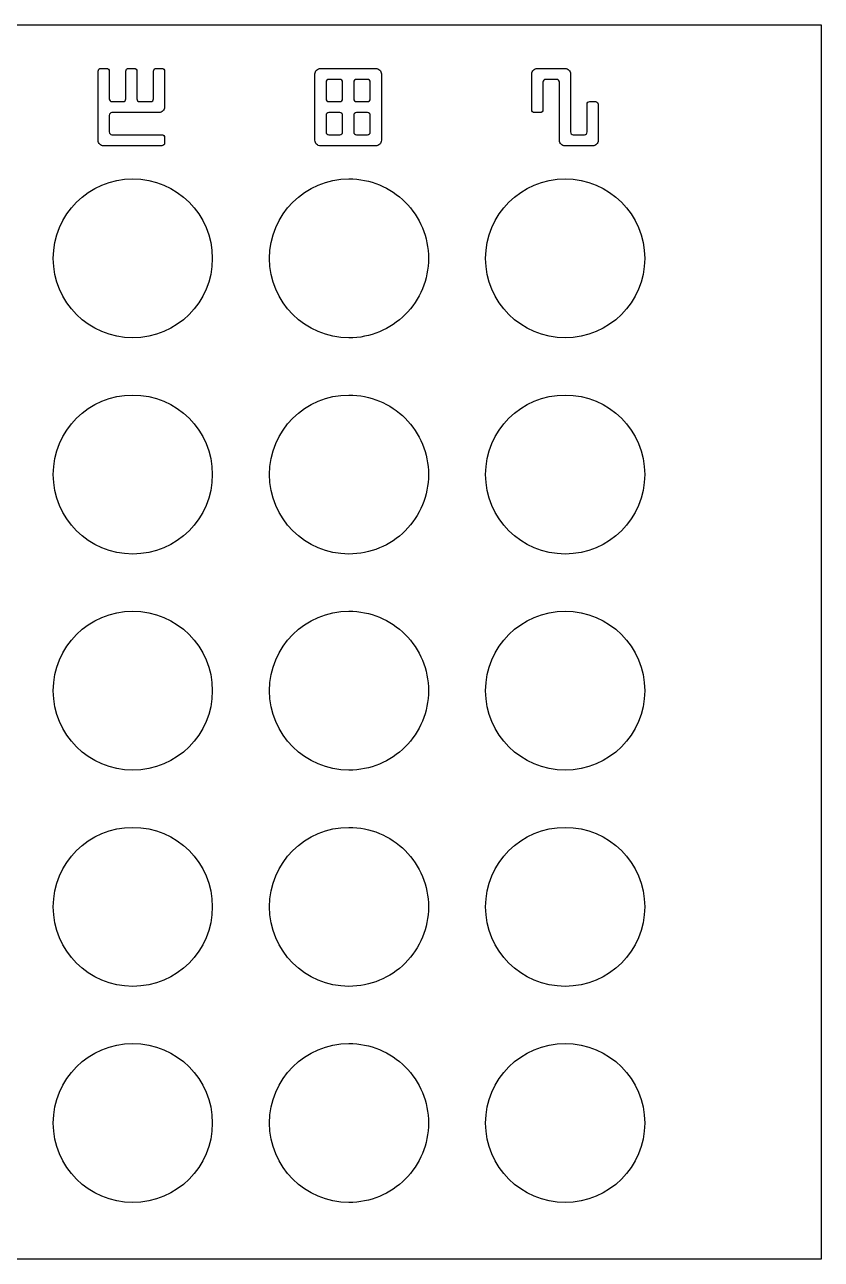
# Model space of a CAD drawing. Extents: x 0.5 to 5.5, y 0.56 to 4.44.
# Drawn here: x 3 to 5.499, y 0.563 to 4.437 of the extents above; entities that cross this region are included whole.
import ezdxf

# ---------------------------------------------------------------- set-up
doc = ezdxf.new("R2010")
doc.units = 0
doc.layers.add('Layer_1', color=7, linetype='CONTINUOUS')

msp = doc.modelspace()

# ---------------------------------------------------------------- linework, layer by layer
at = {"layer": 'Layer_1', "color": 7}
for p, q in [((0.500506, 4.436994), (5.499494, 4.436994)), ((5.499494, 4.436994), (5.499494, 0.563006)), ((3.588665, 3.703784), (3.588665, 3.703784)), ((4.266998, 3.703784), (4.266998, 3.703784)), ((4.945331, 3.703784), (4.945331, 3.703784)), ((3.588665, 3.025503), (3.588665, 3.025503)), ((4.266998, 3.025503), (4.266998, 3.025503)), ((4.945331, 3.025503), (4.945331, 3.025503)), ((3.588665, 2.347222), (3.588665, 2.347222)), ((4.266998, 2.347222), (4.266998, 2.347222)), ((4.945331, 2.347222), (4.945331, 2.347222)), ((3.588665, 1.668941), (3.588665, 1.668941)), ((4.266998, 1.668941), (4.266998, 1.668941)), ((4.945331, 1.668941), (4.945331, 1.668941)), ((3.588665, 0.99066), (3.588665, 0.99066)), ((4.266998, 0.99066), (4.266998, 0.99066)), ((4.945331, 0.99066), (4.945331, 0.99066)), ((5.499494, 0.563006), (0.500506, 0.563006))]:
    msp.add_line(p, q, dxfattribs=at)
at = {"layer": 'Layer_1', "color": 3}
for p, q in [((3.2305, 4.074305), (3.2305, 4.291319)), ((3.239181, 4.3), (3.256542, 4.3)), ((3.265222, 4.291319), (3.265222, 4.204514)), ((3.317306, 4.204514), (3.317306, 4.291319)), ((3.325987, 4.3), (3.343348, 4.3)), ((3.352028, 4.291319), (3.352028, 4.204514)), ((3.404111, 4.204514), (3.404111, 4.291319)), ((3.412792, 4.3), (3.430153, 4.3)), ((3.438833, 4.291319), (3.438833, 4.178472)), ((3.910806, 4.074305), (3.910806, 4.282639)), ((3.928167, 4.3), (4.101778, 4.3)), ((3.988931, 4.265278), (3.954209, 4.265278)), ((4.075737, 4.265278), (4.041015, 4.265278)), ((4.119139, 4.282639), (4.119139, 4.074305)), ((4.591111, 4.169792), (4.591111, 4.282639)), ((4.608472, 4.3), (4.695278, 4.3)), ((4.669236, 4.265278), (4.634514, 4.265278)), ((4.712639, 4.282639), (4.712639, 4.100347)), ((3.945528, 4.256597), (3.945528, 4.204514)), ((3.997612, 4.204514), (3.997612, 4.256597)), ((4.032334, 4.256597), (4.032334, 4.204514)), ((4.084417, 4.204514), (4.084417, 4.256597)), ((4.625833, 4.256597), (4.625833, 4.169792)), ((4.677917, 4.074305), (4.677917, 4.256597)), ((3.273903, 4.195833), (3.308625, 4.195833)), ((3.360709, 4.195833), (3.395431, 4.195833)), ((3.954209, 4.195833), (3.988931, 4.195833)), ((4.041015, 4.195833), (4.075737, 4.195833)), ((4.764722, 4.100347), (4.764722, 4.187153)), ((4.773403, 4.195833), (4.790764, 4.195833)), ((4.799445, 4.187153), (4.799445, 4.074305)), ((3.265222, 4.15243), (3.265222, 4.100347)), ((3.421472, 4.161111), (3.273903, 4.161111)), ((3.945528, 4.15243), (3.945528, 4.100347)), ((3.988931, 4.161111), (3.954209, 4.161111)), ((3.997612, 4.100347), (3.997612, 4.15243)), ((4.032334, 4.15243), (4.032334, 4.100347)), ((4.075737, 4.161111), (4.041015, 4.161111)), ((4.084417, 4.100347), (4.084417, 4.15243)), ((4.617153, 4.161111), (4.599792, 4.161111)), ((3.273903, 4.091667), (3.430153, 4.091667)), ((3.438833, 4.082986), (3.438833, 4.065625)), ((3.954209, 4.091667), (3.988931, 4.091667)), ((4.041015, 4.091667), (4.075737, 4.091667)), ((4.72132, 4.091667), (4.756042, 4.091667)), ((3.430153, 4.056944), (3.247861, 4.056944)), ((4.101778, 4.056944), (3.928167, 4.056944)), ((4.782083, 4.056944), (4.695278, 4.056944))]:
    msp.add_line(p, q, dxfattribs=at)
for points in [[(3.2305, 4.291319), (3.2305, 4.293851), (3.231359, 4.295931), (3.233078, 4.297559)], [(3.233078, 4.297559), (3.234795, 4.299186), (3.23683, 4.3), (3.239181, 4.3)], [(3.256542, 4.3), (3.258893, 4.3), (3.260928, 4.299141), (3.262646, 4.297423)], [(3.262646, 4.297423), (3.264364, 4.295705), (3.265222, 4.29367), (3.265222, 4.291319)], [(3.317306, 4.291319), (3.317306, 4.293851), (3.318165, 4.295931), (3.319883, 4.297559)], [(3.319883, 4.297559), (3.321601, 4.299186), (3.323635, 4.3), (3.325987, 4.3)], [(3.343348, 4.3), (3.345699, 4.3), (3.347733, 4.299141), (3.349451, 4.297423)], [(3.349451, 4.297423), (3.351169, 4.295705), (3.352028, 4.29367), (3.352028, 4.291319)], [(3.404111, 4.291319), (3.404111, 4.293851), (3.40497, 4.295931), (3.406689, 4.297559)], [(3.406689, 4.297559), (3.408406, 4.299186), (3.410441, 4.3), (3.412792, 4.3)], [(3.430153, 4.3), (3.432504, 4.3), (3.434539, 4.299141), (3.436257, 4.297423)], [(3.436257, 4.297423), (3.437975, 4.295705), (3.438833, 4.29367), (3.438833, 4.291319)], [(3.910806, 4.282639), (3.910806, 4.28499), (3.911258, 4.287205), (3.912163, 4.289285)], [(3.912163, 4.289285), (3.913157, 4.291365), (3.914423, 4.293173), (3.91596, 4.29471)], [(3.91596, 4.29471), (3.917588, 4.296338), (3.919441, 4.297604), (3.921521, 4.298508)], [(3.921521, 4.298508), (3.923601, 4.299503), (3.925816, 4.3), (3.928167, 4.3)], [(3.948106, 4.262836), (3.946387, 4.261209), (3.945528, 4.259129), (3.945528, 4.256597)], [(3.954209, 4.265278), (3.951858, 4.265278), (3.949823, 4.264464), (3.948106, 4.262836)], [(3.995035, 4.262701), (3.993317, 4.264419), (3.991282, 4.265278), (3.988931, 4.265278)], [(3.997612, 4.256597), (3.997612, 4.258948), (3.996753, 4.260983), (3.995035, 4.262701)], [(4.034911, 4.262836), (4.033193, 4.261209), (4.032334, 4.259129), (4.032334, 4.256597)], [(4.041015, 4.265278), (4.038663, 4.265278), (4.036629, 4.264464), (4.034911, 4.262836)], [(4.08184, 4.262701), (4.080122, 4.264419), (4.078088, 4.265278), (4.075737, 4.265278)], [(4.084417, 4.256597), (4.084417, 4.258948), (4.083558, 4.260983), (4.08184, 4.262701)], [(4.101778, 4.3), (4.104129, 4.3), (4.106345, 4.299503), (4.108424, 4.298508)], [(4.108424, 4.298508), (4.110504, 4.297604), (4.112313, 4.296338), (4.11385, 4.29471)], [(4.11385, 4.29471), (4.115477, 4.293173), (4.116743, 4.291365), (4.117647, 4.289285)], [(4.117647, 4.289285), (4.118642, 4.287205), (4.119139, 4.28499), (4.119139, 4.282639)], [(4.591111, 4.282639), (4.591111, 4.28499), (4.591564, 4.287205), (4.592468, 4.289285)], [(4.592468, 4.289285), (4.593462, 4.291365), (4.594728, 4.293173), (4.596265, 4.29471)], [(4.596265, 4.29471), (4.597893, 4.296338), (4.599747, 4.297604), (4.601826, 4.298508)], [(4.601826, 4.298508), (4.603906, 4.299503), (4.606122, 4.3), (4.608472, 4.3)], [(4.628411, 4.262836), (4.626693, 4.261209), (4.625833, 4.259129), (4.625833, 4.256597)], [(4.634514, 4.265278), (4.632163, 4.265278), (4.630129, 4.264464), (4.628411, 4.262836)], [(4.67534, 4.262701), (4.673622, 4.264419), (4.671587, 4.265278), (4.669236, 4.265278)], [(4.677917, 4.256597), (4.677917, 4.258948), (4.677058, 4.260983), (4.67534, 4.262701)], [(4.695278, 4.3), (4.697629, 4.3), (4.699844, 4.299503), (4.701924, 4.298508)], [(4.701924, 4.298508), (4.704004, 4.297604), (4.705812, 4.296338), (4.70735, 4.29471)], [(4.70735, 4.29471), (4.708977, 4.293173), (4.710243, 4.291365), (4.711147, 4.289285)], [(4.711147, 4.289285), (4.712142, 4.287205), (4.712639, 4.28499), (4.712639, 4.282639)], [(3.265222, 4.204514), (3.265222, 4.201982), (3.266036, 4.199902), (3.267664, 4.198275)], [(3.267664, 4.198275), (3.269292, 4.196647), (3.271371, 4.195833), (3.273903, 4.195833)], [(3.308625, 4.195833), (3.311157, 4.195833), (3.313237, 4.196692), (3.314865, 4.19841)], [(3.314865, 4.19841), (3.316492, 4.200128), (3.317306, 4.202163), (3.317306, 4.204514)], [(3.352028, 4.204514), (3.352028, 4.201982), (3.352842, 4.199902), (3.35447, 4.198275)], [(3.35447, 4.198275), (3.356097, 4.196647), (3.358177, 4.195833), (3.360709, 4.195833)], [(3.395431, 4.195833), (3.397963, 4.195833), (3.400043, 4.196692), (3.40167, 4.19841)], [(3.40167, 4.19841), (3.403298, 4.200128), (3.404111, 4.202163), (3.404111, 4.204514)], [(3.945528, 4.204514), (3.945528, 4.201982), (3.946342, 4.199902), (3.94797, 4.198275)], [(3.94797, 4.198275), (3.949597, 4.196647), (3.951677, 4.195833), (3.954209, 4.195833)], [(3.988931, 4.195833), (3.991463, 4.195833), (3.993543, 4.196692), (3.99517, 4.19841)], [(3.99517, 4.19841), (3.996798, 4.200128), (3.997612, 4.202163), (3.997612, 4.204514)], [(4.032334, 4.204514), (4.032334, 4.201982), (4.033148, 4.199902), (4.034775, 4.198275)], [(4.034775, 4.198275), (4.036403, 4.196647), (4.038483, 4.195833), (4.041015, 4.195833)], [(4.075737, 4.195833), (4.078268, 4.195833), (4.080348, 4.196692), (4.081976, 4.19841)], [(4.081976, 4.19841), (4.083603, 4.200128), (4.084417, 4.202163), (4.084417, 4.204514)], [(4.764722, 4.187153), (4.764722, 4.189685), (4.765581, 4.191764), (4.7673, 4.193392)], [(4.7673, 4.193392), (4.769017, 4.195019), (4.771052, 4.195833), (4.773403, 4.195833)], [(4.790764, 4.195833), (4.793115, 4.195833), (4.79515, 4.194974), (4.796868, 4.193256)], [(4.796868, 4.193256), (4.798586, 4.191538), (4.799445, 4.189504), (4.799445, 4.187153)], [(3.2678, 4.15867), (3.266081, 4.157042), (3.265222, 4.154962), (3.265222, 4.15243)], [(3.273903, 4.161111), (3.271552, 4.161111), (3.269518, 4.160297), (3.2678, 4.15867)], [(3.428119, 4.162467), (3.426039, 4.161563), (3.423823, 4.161111), (3.421472, 4.161111)], [(3.433544, 4.166265), (3.432007, 4.164728), (3.430198, 4.163462), (3.428119, 4.162467)], [(3.437342, 4.171826), (3.436438, 4.169746), (3.435172, 4.167893), (3.433544, 4.166265)], [(3.438833, 4.178472), (3.438833, 4.176121), (3.438336, 4.173906), (3.437342, 4.171826)], [(3.948106, 4.15867), (3.946387, 4.157042), (3.945528, 4.154962), (3.945528, 4.15243)], [(3.954209, 4.161111), (3.951858, 4.161111), (3.949823, 4.160297), (3.948106, 4.15867)], [(3.995035, 4.158534), (3.993317, 4.160252), (3.991282, 4.161111), (3.988931, 4.161111)], [(3.997612, 4.15243), (3.997612, 4.154781), (3.996753, 4.156816), (3.995035, 4.158534)], [(4.034911, 4.15867), (4.033193, 4.157042), (4.032334, 4.154962), (4.032334, 4.15243)], [(4.041015, 4.161111), (4.038663, 4.161111), (4.036629, 4.160297), (4.034911, 4.15867)], [(4.08184, 4.158534), (4.080122, 4.160252), (4.078088, 4.161111), (4.075737, 4.161111)], [(4.084417, 4.15243), (4.084417, 4.154781), (4.083558, 4.156816), (4.08184, 4.158534)], [(4.593553, 4.163552), (4.591925, 4.16518), (4.591111, 4.16726), (4.591111, 4.169792)], [(4.599792, 4.161111), (4.59726, 4.161111), (4.59518, 4.161925), (4.593553, 4.163552)], [(4.623392, 4.163688), (4.621765, 4.16197), (4.619685, 4.161111), (4.617153, 4.161111)], [(4.625833, 4.169792), (4.625833, 4.167441), (4.62502, 4.165406), (4.623392, 4.163688)], [(3.231857, 4.067388), (3.230952, 4.069558), (3.2305, 4.071864), (3.2305, 4.074305)], [(3.265222, 4.100347), (3.265222, 4.097815), (3.266036, 4.095736), (3.267664, 4.094108)], [(3.267664, 4.094108), (3.269292, 4.09248), (3.271371, 4.091667), (3.273903, 4.091667)], [(3.430153, 4.091667), (3.432504, 4.091667), (3.434539, 4.090808), (3.436257, 4.08909)], [(3.436257, 4.08909), (3.437975, 4.087371), (3.438833, 4.085337), (3.438833, 4.082986)], [(3.912163, 4.067388), (3.911258, 4.069558), (3.910806, 4.071864), (3.910806, 4.074305)], [(3.945528, 4.100347), (3.945528, 4.097815), (3.946342, 4.095736), (3.94797, 4.094108)], [(3.94797, 4.094108), (3.949597, 4.09248), (3.951677, 4.091667), (3.954209, 4.091667)], [(3.988931, 4.091667), (3.991463, 4.091667), (3.993543, 4.092526), (3.99517, 4.094244)], [(3.99517, 4.094244), (3.996798, 4.095962), (3.997612, 4.097996), (3.997612, 4.100347)], [(4.032334, 4.100347), (4.032334, 4.097815), (4.033148, 4.095736), (4.034775, 4.094108)], [(4.034775, 4.094108), (4.036403, 4.09248), (4.038483, 4.091667), (4.041015, 4.091667)], [(4.075737, 4.091667), (4.078268, 4.091667), (4.080348, 4.092526), (4.081976, 4.094244)], [(4.081976, 4.094244), (4.083603, 4.095962), (4.084417, 4.097996), (4.084417, 4.100347)], [(4.119139, 4.074305), (4.119139, 4.071954), (4.118642, 4.069739), (4.117647, 4.067659)], [(4.679273, 4.067388), (4.678369, 4.069558), (4.677917, 4.071864), (4.677917, 4.074305)], [(4.712639, 4.100347), (4.712639, 4.097815), (4.713453, 4.095736), (4.715081, 4.094108)], [(4.715081, 4.094108), (4.716708, 4.09248), (4.718788, 4.091667), (4.72132, 4.091667)], [(4.756042, 4.091667), (4.758574, 4.091667), (4.760654, 4.092526), (4.762281, 4.094244)], [(4.762281, 4.094244), (4.763909, 4.095962), (4.764722, 4.097996), (4.764722, 4.100347)], [(4.799445, 4.074305), (4.799445, 4.071954), (4.798948, 4.069739), (4.797953, 4.067659)], [(3.235519, 4.061963), (3.233982, 4.0635), (3.232761, 4.065308), (3.231857, 4.067388)], [(3.240944, 4.058301), (3.238864, 4.059205), (3.237056, 4.060426), (3.235519, 4.061963)], [(3.247861, 4.056944), (3.24542, 4.056944), (3.243114, 4.057396), (3.240944, 4.058301)], [(3.436392, 4.059521), (3.434765, 4.057803), (3.432685, 4.056944), (3.430153, 4.056944)], [(3.438833, 4.065625), (3.438833, 4.063274), (3.43802, 4.061239), (3.436392, 4.059521)], [(3.915824, 4.061963), (3.914287, 4.0635), (3.913067, 4.065308), (3.912163, 4.067388)], [(3.92125, 4.058301), (3.91917, 4.059205), (3.917362, 4.060426), (3.915824, 4.061963)], [(3.928167, 4.056944), (3.925726, 4.056944), (3.92342, 4.057396), (3.92125, 4.058301)], [(4.108424, 4.058301), (4.106345, 4.057396), (4.104129, 4.056944), (4.101778, 4.056944)], [(4.11385, 4.062098), (4.112313, 4.060561), (4.110504, 4.059295), (4.108424, 4.058301)], [(4.117647, 4.067659), (4.116743, 4.06558), (4.115477, 4.063726), (4.11385, 4.062098)], [(4.682935, 4.061963), (4.681398, 4.0635), (4.680177, 4.065308), (4.679273, 4.067388)], [(4.688361, 4.058301), (4.686281, 4.059205), (4.684473, 4.060426), (4.682935, 4.061963)], [(4.695278, 4.056944), (4.692836, 4.056944), (4.690531, 4.057396), (4.688361, 4.058301)], [(4.78873, 4.058301), (4.78665, 4.057396), (4.784435, 4.056944), (4.782083, 4.056944)], [(4.794155, 4.062098), (4.792618, 4.060561), (4.790809, 4.059295), (4.78873, 4.058301)], [(4.797953, 4.067659), (4.797049, 4.06558), (4.795783, 4.063726), (4.794155, 4.062098)]]:
    msp.add_open_spline(points, degree=3, dxfattribs=at)
at = {"layer": 'Layer_1', "color": 7}
for points in [[(3.089669, 3.703784), (3.089669, 3.841578), (3.201373, 3.953282), (3.339167, 3.953282)], [(3.339167, 3.953282), (3.476961, 3.953282), (3.588665, 3.841578), (3.588665, 3.703784)], [(3.768002, 3.703784), (3.768002, 3.841578), (3.879706, 3.953282), (4.0175, 3.953282)], [(4.0175, 3.953282), (4.083671, 3.953282), (4.147132, 3.926996), (4.193922, 3.880206)], [(4.446335, 3.703784), (4.446335, 3.841578), (4.558039, 3.953282), (4.695833, 3.953282)], [(4.695833, 3.953282), (4.833627, 3.953282), (4.945331, 3.841578), (4.945331, 3.703784)], [(4.193922, 3.880206), (4.240712, 3.833416), (4.266998, 3.769955), (4.266998, 3.703784)], [(3.339167, 3.454286), (3.201373, 3.454286), (3.089669, 3.56599), (3.089669, 3.703784)], [(3.588665, 3.703784), (3.588665, 3.56599), (3.476961, 3.454286), (3.339167, 3.454286)], [(4.0175, 3.454286), (3.879706, 3.454286), (3.768002, 3.56599), (3.768002, 3.703784)], [(4.266998, 3.703784), (4.266998, 3.637613), (4.240712, 3.574152), (4.193922, 3.527362)], [(4.695833, 3.454286), (4.558039, 3.454286), (4.446335, 3.56599), (4.446335, 3.703784)], [(4.945331, 3.703784), (4.945331, 3.56599), (4.833627, 3.454286), (4.695833, 3.454286)], [(4.193922, 3.527362), (4.147132, 3.480572), (4.083671, 3.454286), (4.0175, 3.454286)], [(3.089669, 3.025503), (3.089669, 3.163297), (3.201373, 3.275001), (3.339167, 3.275002)], [(3.339167, 3.275002), (3.476961, 3.275001), (3.588665, 3.163297), (3.588665, 3.025503)], [(3.768002, 3.025503), (3.768002, 3.163297), (3.879706, 3.275001), (4.0175, 3.275002)], [(4.0175, 3.275002), (4.083671, 3.275002), (4.147132, 3.248715), (4.193922, 3.201925)], [(4.446335, 3.025503), (4.446335, 3.163297), (4.558039, 3.275001), (4.695833, 3.275002)], [(4.695833, 3.275002), (4.833627, 3.275001), (4.945331, 3.163297), (4.945331, 3.025503)], [(4.193922, 3.201925), (4.240712, 3.155135), (4.266998, 3.091674), (4.266998, 3.025503)], [(3.339167, 2.776005), (3.201373, 2.776005), (3.089669, 2.887709), (3.089669, 3.025503)], [(3.588665, 3.025503), (3.588665, 2.887709), (3.476961, 2.776005), (3.339167, 2.776005)], [(4.0175, 2.776005), (3.879706, 2.776005), (3.768002, 2.887709), (3.768002, 3.025503)], [(4.266998, 3.025503), (4.266998, 2.959332), (4.240712, 2.895871), (4.193922, 2.849081)], [(4.695833, 2.776005), (4.558039, 2.776005), (4.446335, 2.887709), (4.446335, 3.025503)], [(4.945331, 3.025503), (4.945331, 2.887709), (4.833627, 2.776005), (4.695833, 2.776005)], [(4.193922, 2.849081), (4.147132, 2.802291), (4.083671, 2.776005), (4.0175, 2.776005)], [(3.089669, 2.347222), (3.089669, 2.485016), (3.201373, 2.596721), (3.339167, 2.596721)], [(3.339167, 2.596721), (3.476961, 2.596721), (3.588665, 2.485016), (3.588665, 2.347222)], [(3.768002, 2.347222), (3.768002, 2.485016), (3.879706, 2.596721), (4.0175, 2.596721)], [(4.0175, 2.596721), (4.083671, 2.596721), (4.147132, 2.570434), (4.193922, 2.523644)], [(4.446335, 2.347222), (4.446335, 2.485016), (4.558039, 2.596721), (4.695833, 2.596721)], [(4.695833, 2.596721), (4.833627, 2.596721), (4.945331, 2.485016), (4.945331, 2.347222)], [(4.193922, 2.523644), (4.240712, 2.476854), (4.266998, 2.413394), (4.266998, 2.347222)], [(3.339167, 2.097724), (3.201373, 2.097724), (3.089669, 2.209428), (3.089669, 2.347222)], [(3.588665, 2.347222), (3.588665, 2.209428), (3.476961, 2.097724), (3.339167, 2.097724)], [(4.0175, 2.097724), (3.879706, 2.097724), (3.768002, 2.209428), (3.768002, 2.347222)], [(4.266998, 2.347222), (4.266998, 2.281051), (4.240712, 2.21759), (4.193922, 2.170801)], [(4.695833, 2.097724), (4.558039, 2.097724), (4.446335, 2.209428), (4.446335, 2.347222)], [(4.945331, 2.347222), (4.945331, 2.209428), (4.833627, 2.097724), (4.695833, 2.097724)], [(4.193922, 2.170801), (4.147132, 2.124011), (4.083671, 2.097724), (4.0175, 2.097724)], [(3.089669, 1.668941), (3.089669, 1.806735), (3.201373, 1.918439), (3.339167, 1.918439)], [(3.339167, 1.918439), (3.476961, 1.918439), (3.588665, 1.806735), (3.588665, 1.668941)], [(3.768002, 1.668941), (3.768002, 1.806735), (3.879706, 1.918439), (4.0175, 1.918439)], [(4.0175, 1.918439), (4.083671, 1.918439), (4.147132, 1.892153), (4.193922, 1.845363)], [(4.446335, 1.668941), (4.446335, 1.806735), (4.558039, 1.918439), (4.695833, 1.918439)], [(4.695833, 1.918439), (4.833627, 1.918439), (4.945331, 1.806735), (4.945331, 1.668941)], [(4.193922, 1.845363), (4.240712, 1.798573), (4.266998, 1.735112), (4.266998, 1.668941)], [(3.339167, 1.419443), (3.201373, 1.419443), (3.089669, 1.531147), (3.089669, 1.668941)], [(3.588665, 1.668941), (3.588665, 1.531147), (3.476961, 1.419443), (3.339167, 1.419443)], [(4.0175, 1.419443), (3.879706, 1.419443), (3.768002, 1.531147), (3.768002, 1.668941)], [(4.266998, 1.668941), (4.266998, 1.60277), (4.240712, 1.539309), (4.193922, 1.492519)], [(4.695833, 1.419443), (4.558039, 1.419443), (4.446335, 1.531147), (4.446335, 1.668941)], [(4.945331, 1.668941), (4.945331, 1.531147), (4.833627, 1.419443), (4.695833, 1.419443)], [(4.193922, 1.492519), (4.147132, 1.445729), (4.083671, 1.419443), (4.0175, 1.419443)], [(3.089669, 0.99066), (3.089668, 1.128454), (3.201373, 1.240158), (3.339167, 1.240158)], [(3.339167, 1.240158), (3.476961, 1.240158), (3.588665, 1.128454), (3.588665, 0.99066)], [(3.768002, 0.99066), (3.768002, 1.128454), (3.879706, 1.240158), (4.0175, 1.240158)], [(4.0175, 1.240158), (4.083671, 1.240159), (4.147132, 1.213872), (4.193922, 1.167082)], [(4.446335, 0.99066), (4.446335, 1.128454), (4.558039, 1.240158), (4.695833, 1.240158)], [(4.695833, 1.240158), (4.833627, 1.240158), (4.945332, 1.128454), (4.945331, 0.99066)], [(4.193922, 1.167082), (4.240712, 1.120292), (4.266998, 1.056831), (4.266998, 0.99066)], [(3.339167, 0.741162), (3.201373, 0.741162), (3.089669, 0.852866), (3.089669, 0.99066)], [(3.588665, 0.99066), (3.588665, 0.852866), (3.476961, 0.741162), (3.339167, 0.741162)], [(4.0175, 0.741162), (3.879706, 0.741162), (3.768002, 0.852866), (3.768002, 0.99066)], [(4.266998, 0.99066), (4.266998, 0.924489), (4.240712, 0.861028), (4.193922, 0.814238)], [(4.695833, 0.741162), (4.558039, 0.741162), (4.446335, 0.852866), (4.446335, 0.99066)], [(4.945331, 0.99066), (4.945331, 0.852866), (4.833627, 0.741162), (4.695833, 0.741162)], [(4.193922, 0.814238), (4.147132, 0.767448), (4.083671, 0.741162), (4.0175, 0.741162)]]:
    msp.add_open_spline(points, degree=3, dxfattribs=at)

doc.saveas('drawing.dxf')
